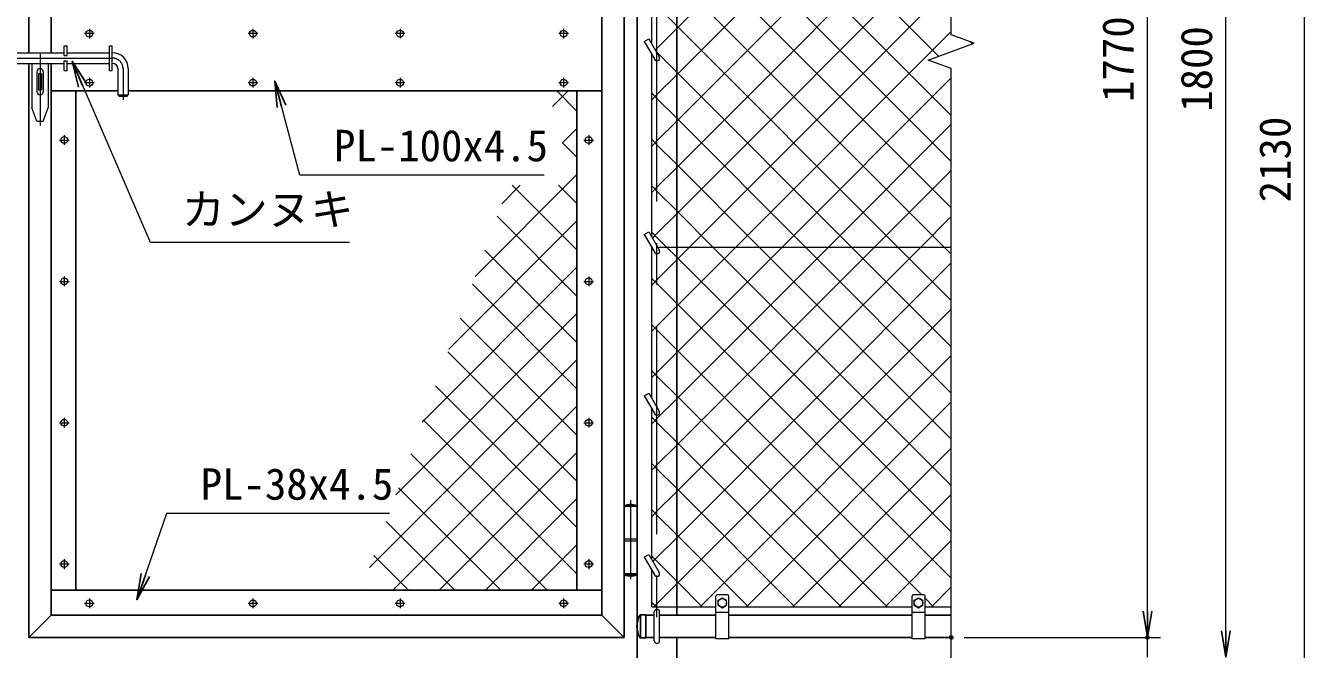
# Model space of a CAD drawing. Units: millimetres, scale not verified. Extents: x -4200 to 4200, y -2970 to 2970.
# Drawn here: x -2567 to -612, y -527 to 426 of the extents above; entities that cross this region are included whole.
import ezdxf
from ezdxf.enums import TextEntityAlignment as Align

# ---------------------------------------------------------------- set-up
doc = ezdxf.new("R2010")
doc.units = ezdxf.units.MM
doc.header["$LTSCALE"] = 10
doc.header["$PDMODE"] = 32
doc.header["$PDSIZE"] = 5
doc.linetypes.add('USER1', pattern=[50.8, 31.75, -6.35, 6.35, -6.35])
for name, color, linetype, lineweight in [('0-0_D-STR1', 1, 'Continuous', 25), ('0-2_D-STR3', 3, 'Continuous', 13), ('0-3_D-BMK', 2, 'USER1', 13), ('0-6_D-STR-TXT', 7, 'Continuous', 13), ('0-7_D-STR-DIM', 7, 'Continuous', 13), ('0-A_D-STR2', 7, 'Continuous', 13)]:
    doc.layers.add(name, color=color, linetype=linetype, lineweight=lineweight)
doc.layers.add('0-8_0', color=7, linetype='Continuous')
doc.layers.add('0-9_Defpoints', color=8, linetype='Continuous')
doc.styles.add('ＭＳ ゴシック', font='')
doc.styles.get('ＭＳ ゴシック').set_extended_font_data('MS Gothic')

# ---------------------------------------------------------------- blocks, each defined once
blk = doc.blocks.new('_Open')
at = {"layer": '0-8_0'}
blk.add_line((-10, 1.667), (0, 0), dxfattribs=at)
blk.add_lwpolyline([(-10, -1.667), (0, 0), (-10, 0)], dxfattribs=at)

msp = doc.modelspace()

# ---------------------------------------------------------------- linework, layer by layer
at = {"layer": '0-0_D-STR1'}
for p, q in [((-2561.8, 1261.37), (-2561.8, 384.37)), ((-1651.8, -508.63), (-1651.8, 1261.37)), ((-2527.8, 1227.37), (-2527.8, 384.37)), ((-1685.8, -474.63), (-1685.8, 1227.37)), ((-1571.3, -474.63), (-1571.3, 1227.37)), ((-2561.8, 368.37), (-2561.8, -508.63)), ((-2527.8, 368.37), (-2527.8, -474.63)), ((-2527.8, 326.37), (-2425.8, 326.37)), ((-2489.8, 326.37), (-2489.8, -436.63)), ((-2409.8, 326.37), (-1685.8, 326.37)), ((-1723.8, -436.63), (-1723.8, 326.37)), ((-2527.8, -436.63), (-1685.8, -436.63)), ((-2527.8, -474.63), (-2561.8, -508.63)), ((-2527.8, -474.63), (-1685.8, -474.63)), ((-1685.8, -474.63), (-1651.8, -508.63)), ((-1626.88, -474.13), (-1618.55, -474.13)), ((-1626.55, -509.13), (-1626.55, -474.13)), ((-1618.55, -509.13), (-1618.55, -474.13)), ((-1605.55, -474.63), (-1618.55, -474.63)), ((-1511.55, -474.63), (-1597.55, -474.63)), ((-1211.55, -474.63), (-1491.55, -474.63)), ((-1151.55, -474.63), (-1191.55, -474.63)), ((-2561.8, -508.63), (-1651.8, -508.63)), ((-1626.88, -509.13), (-1618.55, -509.13)), ((-1605.55, -508.63), (-1618.55, -508.63)), ((-1511.55, -508.63), (-1597.55, -508.63)), ((-1211.55, -508.63), (-1491.55, -508.63)), ((-1151.55, -508.63), (-1191.55, -508.63))]:
    msp.add_line(p, q, dxfattribs=at)
msp.add_lwpolyline([(-1631.8, 1277.37), (-1631.8, -843.63), (-1571.3, -843.63), (-1571.3, -508.63)], dxfattribs=at)
for centre, radius, start, end in [((-1596.32, -491.63), 35.72, 151.52136, 208.47864), ((-1626.88, -475.13), 1, 90, 147.70173), ((-1626.88, -508.13), 1, 212.29827, 270)]:
    msp.add_arc(centre, radius, start, end, dxfattribs=at)
at = {"layer": '0-2_D-STR3'}
for p, q in [((-1609.55, 398.22), (-1609.55, 677.22)), ((-2507.8, 380.37), (-2507.8, 395.37)), ((-2507.8, 395.37), (-2503.3, 395.37)), ((-2503.3, 380.37), (-2503.3, 395.37)), ((-2438.8, 357.37), (-2438.8, 395.37)), ((-2438.8, 395.37), (-2434.3, 395.37)), ((-2434.3, 357.37), (-2434.3, 395.37)), ((-1620.94, 401.96), (-1614.01, 405.96)), ((-1620.94, 401.96), (-1605.01, 374.37)), ((-1614.01, 405.96), (-1598.08, 378.37)), ((-2583.3, 384.37), (-2507.8, 384.37)), ((-2507.8, 380.37), (-2503.3, 380.37)), ((-2507.8, 357.37), (-2507.8, 372.37)), ((-2507.8, 372.37), (-2503.3, 372.37)), ((-2503.3, 384.37), (-2438.8, 384.37)), ((-2503.3, 357.37), (-2503.3, 372.37)), ((-2434.3, 384.37), (-2433.8, 384.37)), ((-1609.55, 103.22), (-1609.55, 382.22)), ((-2583.3, 368.37), (-2507.8, 368.37)), ((-2557.3, 368.37), (-2557.3, 300.37)), ((-2549.8, 355.37), (-2549.8, 325.37)), ((-2547.05, 352.87), (-2547.05, 327.87)), ((-2547.05, 352.87), (-2542.55, 352.87)), ((-2542.55, 352.87), (-2542.55, 327.87)), ((-2539.8, 355.37), (-2539.8, 325.37)), ((-2532.3, 368.37), (-2532.3, 300.37)), ((-2507.8, 357.37), (-2503.3, 357.37)), ((-2503.3, 368.37), (-2438.8, 368.37)), ((-2438.8, 357.37), (-2434.3, 357.37)), ((-2434.3, 368.37), (-2433.8, 368.37)), ((-2425.8, 360.37), (-2425.8, 320.37)), ((-2409.8, 360.37), (-2409.8, 320.37)), ((-2547.05, 327.87), (-2542.55, 327.87)), ((-2425.8, 320.37), (-2423.8, 318.37)), ((-2425.8, 320.37), (-2409.8, 320.37)), ((-2423.8, 318.37), (-2411.8, 318.37)), ((-2411.8, 318.37), (-2409.8, 320.37)), ((-2549.8, 280.37), (-2557.3, 300.37)), ((-2539.8, 280.37), (-2532.3, 300.37)), ((-2549.8, 280.37), (-2539.8, 280.37)), ((-1620.94, 106.96), (-1614.01, 110.96)), ((-1620.94, 106.96), (-1605.01, 79.37)), ((-1614.01, 110.96), (-1598.08, 83.37)), ((-1609.55, -143.28), (-1609.55, 87.22)), ((-1151.55, 87.37), (-1600.39, 87.37)), ((-1620.94, -139.54), (-1614.01, -135.54)), ((-1614.01, -135.54), (-1598.08, -163.13)), ((-1620.94, -139.54), (-1605.01, -167.13)), ((-1609.55, -389.78), (-1609.55, -159.28)), ((-1631.8, -308.63), (-1651.8, -308.63)), ((-1651.8, -308.63), (-1651.8, -411.63)), ((-1651.3, -307.13), (-1651.3, -308.63)), ((-1651.3, -307.13), (-1632.3, -307.13)), ((-1632.3, -307.13), (-1632.3, -308.63)), ((-1631.8, -308.63), (-1631.8, -411.63)), ((-1631.8, -358.63), (-1651.8, -358.63)), ((-1631.8, -361.63), (-1651.8, -361.63)), ((-1620.94, -386.04), (-1614.01, -382.04)), ((-1620.94, -386.04), (-1605.01, -413.63)), ((-1614.01, -382.04), (-1598.08, -409.63)), ((-1609.55, -461.63), (-1609.55, -405.78)), ((-1631.8, -411.63), (-1651.8, -411.63)), ((-1651.3, -411.63), (-1651.3, -413.13)), ((-1632.3, -413.13), (-1651.3, -413.13)), ((-1632.3, -411.63), (-1632.3, -413.13)), ((-1511.55, -510.63), (-1511.55, -445.63)), ((-1493.55, -443.63), (-1509.55, -443.63)), ((-1491.55, -510.63), (-1491.55, -445.63)), ((-1211.55, -510.63), (-1211.55, -445.63)), ((-1193.55, -443.63), (-1209.55, -443.63)), ((-1191.55, -510.63), (-1191.55, -445.63)), ((-1609.55, -461.63), (-1511.55, -461.63)), ((-1508.05, -459.37), (-1508.05, -451.89)), ((-1508.05, -459.37), (-1501.55, -463.13)), ((-1501.55, -463.13), (-1495.05, -459.37)), ((-1495.05, -459.37), (-1495.05, -451.89)), ((-1491.55, -461.63), (-1211.55, -461.63)), ((-1208.05, -459.37), (-1208.05, -451.89)), ((-1208.05, -459.37), (-1201.55, -463.13)), ((-1201.55, -463.13), (-1195.05, -459.37)), ((-1195.05, -459.37), (-1195.05, -451.89)), ((-1191.55, -461.63), (-1151.55, -461.63)), ((-1605.55, -513.63), (-1605.55, -469.63)), ((-1597.55, -513.63), (-1597.55, -469.63)), ((-1491.55, -470.63), (-1511.55, -470.63)), ((-1191.55, -470.63), (-1211.55, -470.63)), ((-1491.55, -510.63), (-1511.55, -510.63)), ((-1191.55, -510.63), (-1211.55, -510.63))]:
    msp.add_line(p, q, dxfattribs=at)
for points in [[(-1508.05, -451.89), (-1501.55, -448.13), (-1495.05, -451.89)], [(-1208.05, -451.89), (-1201.55, -448.13), (-1195.05, -451.89)]]:
    msp.add_lwpolyline(points, dxfattribs=at)
for centre, radius in [((-2469.3, 413.87), 5.25), ((-2219.3, 413.87), 5.25), ((-1994.3, 413.87), 5.25), ((-1744.3, 413.87), 5.25), ((-2469.3, 338.87), 5.25), ((-2219.3, 338.87), 5.25), ((-1994.3, 338.87), 5.25), ((-1744.3, 338.87), 5.25), ((-2507.8, 251.37), 5.25), ((-1705.8, 251.37), 5.25), ((-2507.8, 35.37), 5.25), ((-1705.8, 35.37), 5.25), ((-2507.8, -180.63), 5.25), ((-1705.8, -180.63), 5.25), ((-2507.8, -396.63), 5.25), ((-1705.8, -396.63), 5.25), ((-1501.55, -455.63), 6.49), ((-1201.55, -455.63), 6.49), ((-2469.3, -456.63), 5.25), ((-2219.3, -456.63), 5.25), ((-1994.3, -456.63), 5.25), ((-1744.3, -456.63), 5.25)]:
    msp.add_circle(centre, radius, dxfattribs=at)
for centre, radius, start, end in [((-2433.8, 360.37), 24, 0, 90), ((-1601.55, 376.37), 4, 210, 30), ((-2544.8, 355.37), 5, 0, 180), ((-2433.8, 360.37), 8, 0, 90), ((-2544.8, 325.37), 5, 180, 0), ((-1601.55, 81.37), 4, 210, 30), ((-1601.55, -165.13), 4, 210, 30), ((-1641.8, -336.47), 30.83, 72.05475, 107.94525), ((-1601.55, -411.63), 4, 210, 30), ((-1641.8, -383.8), 30.83, 252.05475, 287.94525), ((-1509.55, -445.63), 2, 90, 180), ((-1493.55, -445.63), 2, 0, 90), ((-1209.55, -445.63), 2, 90, 180), ((-1193.55, -445.63), 2, 0, 90), ((-1601.55, -469.63), 4, 0, 180), ((-1601.55, -513.63), 4, 180, 0)]:
    msp.add_arc(centre, radius, start, end, dxfattribs=at)
at = {"layer": '0-3_D-BMK'}
for p, q in [((-1601.55, -858.63), (-1601.55, 1301.37)), ((-2461.86, 413.87), (-2476.74, 413.87)), ((-2469.3, 421.31), (-2469.3, 406.43)), ((-2211.86, 413.87), (-2226.74, 413.87)), ((-2219.3, 421.31), (-2219.3, 406.43)), ((-1986.86, 413.87), (-2001.74, 413.87)), ((-1994.3, 421.31), (-1994.3, 406.43)), ((-1736.86, 413.87), (-1751.74, 413.87)), ((-1744.3, 421.31), (-1744.3, 406.43)), ((-2661.66, 376.37), (-2433.8, 376.37)), ((-2544.8, 382.37), (-2544.8, 273.36)), ((-2417.8, 360.37), (-2417.8, 312.55)), ((-2461.86, 338.87), (-2476.74, 338.87)), ((-2469.3, 346.31), (-2469.3, 331.43)), ((-2211.86, 338.87), (-2226.74, 338.87)), ((-2219.3, 346.31), (-2219.3, 331.43)), ((-1986.86, 338.87), (-2001.74, 338.87)), ((-1994.3, 346.31), (-1994.3, 331.43)), ((-1736.86, 338.87), (-1751.74, 338.87)), ((-1744.3, 346.31), (-1744.3, 331.43)), ((-2507.8, 258.81), (-2507.8, 243.93)), ((-1705.8, 258.81), (-1705.8, 243.93)), ((-2515.24, 251.37), (-2500.36, 251.37)), ((-1713.24, 251.37), (-1698.36, 251.37)), ((-2507.8, 42.81), (-2507.8, 27.93)), ((-1705.8, 42.81), (-1705.8, 27.93)), ((-2515.24, 35.37), (-2500.36, 35.37)), ((-1713.24, 35.37), (-1698.36, 35.37)), ((-2507.8, -173.19), (-2507.8, -188.07)), ((-1705.8, -173.19), (-1705.8, -188.07)), ((-2515.24, -180.63), (-2500.36, -180.63)), ((-1713.24, -180.63), (-1698.36, -180.63)), ((-1641.8, -298.93), (-1641.8, -419.36)), ((-2507.8, -389.19), (-2507.8, -404.07)), ((-1705.8, -389.19), (-1705.8, -404.07)), ((-2500.36, -396.63), (-2515.24, -396.63)), ((-1698.36, -396.63), (-1713.24, -396.63)), ((-2469.3, -449.19), (-2469.3, -464.07)), ((-2219.3, -449.19), (-2219.3, -464.07)), ((-1994.3, -449.19), (-1994.3, -464.07)), ((-1744.3, -449.19), (-1744.3, -464.07)), ((-2461.86, -456.63), (-2476.74, -456.63)), ((-2211.86, -456.63), (-2226.74, -456.63)), ((-1986.86, -456.63), (-2001.74, -456.63)), ((-1736.86, -456.63), (-1751.74, -456.63))]:
    msp.add_line(p, q, dxfattribs=at)
msp.add_arc((-2433.8, 360.37), 16, 0, 90, dxfattribs=at)
at = {"layer": '0-6_D-STR-TXT'}
for points in [[(-2071.83, 94.93), (-2375.8, 94.93), (-2494.74, 369.76)], [(-1774.21, 197.66), (-2147.72, 197.66), (-2185.32, 339.52)], [(-2010.5, -319.37), (-2351.53, -319.37), (-2396.07, -449.2)]]:
    msp.add_lwpolyline(points, dxfattribs=at)
at = {"layer": '0-7_D-STR-DIM'}
for p, q in [((-1151.55, 412.02), (-1151.55, 1324.37)), ((-611.55, -803.63), (-611.55, 1246.37)), ((-851.55, -468.63), (-851.55, 1221.37)), ((-731.55, -498.63), (-731.55, 1221.37)), ((-1116.31, 399.19), (-1151.55, 412.02)), ((-1186.78, 373.54), (-1116.31, 399.19)), ((-1151.55, 360.72), (-1186.78, 373.54)), ((-1151.55, -631.63), (-1151.55, 360.72)), ((-851.55, -468.63), (-851.55, -428.63)), ((-1131.55, -508.63), (-831.55, -508.63)), ((-1131.55, -508.63), (-831.55, -508.63)), ((-851.55, -538.63), (-851.55, -508.63))]:
    msp.add_line(p, q, dxfattribs=at)
at = {"layer": '0-9_Defpoints'}
for p in [(-1151.55, -508.63), (-851.55, -508.63)]:
    msp.add_point(p, dxfattribs=at)
at = {"layer": '0-A_D-STR2'}
for p, q in [((-1571.3, 350.94), (-1244.87, 677.37)), ((-1571.3, 280.23), (-1174.16, 677.37)), ((-1161.98, 87.37), (-1571.3, 496.68)), ((-1552.02, 87.37), (-1151.55, 487.84)), ((-1571.3, 425.97), (-1601.55, 456.22)), ((-1232.69, 87.37), (-1571.3, 425.97)), ((-1481.31, 87.37), (-1151.55, 417.13)), ((-1119.2, 398.14), (-1122.51, 401.45)), ((-1151.55, 359.77), (-1153.03, 361.25)), ((-1601.55, 320.69), (-1571.3, 350.94)), ((-1761.22, 302.43), (-1737.29, 326.37)), ((-1723.8, 295.63), (-1754.53, 326.37)), ((-1601.55, 314.8), (-1609.55, 322.8)), ((-1609.55, 312.69), (-1601.55, 320.69)), ((-1571.3, 284.55), (-1601.55, 314.8)), ((-1601.55, 249.98), (-1571.3, 280.23)), ((-1374.11, 87.37), (-1571.3, 284.55)), ((-1339.89, 87.37), (-1151.55, 275.71)), ((-1746.49, 246.45), (-1723.8, 269.15)), ((-1723.8, 224.92), (-1746.49, 247.61)), ((-1601.55, 244.09), (-1609.55, 252.09)), ((-1609.55, 241.98), (-1601.55, 249.98)), ((-1571.3, 213.84), (-1601.55, 244.09)), ((-1879.37, 42.86), (-1723.8, 198.44)), ((-1444.82, 87.37), (-1571.3, 213.84)), ((-1269.18, 87.37), (-1151.55, 205)), ((-1838.91, 154.04), (-1810.51, 182.43)), ((-1723.8, 83.5), (-1822.73, 182.43)), ((-1723.8, 154.21), (-1752.02, 182.43)), ((-1601.55, 173.38), (-1609.55, 181.38)), ((-1571.3, 143.13), (-1601.55, 173.38)), ((-1515.53, 87.37), (-1571.3, 143.13)), ((-1919.84, -68.31), (-1723.8, 127.73)), ((-1723.8, 12.79), (-1845.88, 134.87)), ((-1198.47, 87.37), (-1151.55, 134.29)), ((-1723.8, -57.93), (-1864.75, 83.03)), ((-1571.3, 68.09), (-1552.02, 87.37)), ((-1571.3, -2.62), (-1481.31, 87.37)), ((-1571.3, -144.04), (-1339.89, 87.37)), ((-1571.3, -214.75), (-1269.18, 87.37)), ((-1571.3, -285.46), (-1198.47, 87.37)), ((-1151.55, -276.62), (-1515.53, 87.37)), ((-1151.55, -205.91), (-1444.82, 87.37)), ((-1151.55, -135.2), (-1374.11, 87.37)), ((-1151.55, 6.22), (-1232.69, 87.37)), ((-1151.55, 76.93), (-1161.98, 87.37)), ((-1601.55, 37.84), (-1571.3, 68.09)), ((-1960.3, -179.49), (-1723.8, 57.02)), ((-1723.8, -128.64), (-1883.62, 31.19)), ((-1609.55, 29.84), (-1601.55, 37.84)), ((-2000.76, -290.66), (-1723.8, -13.69)), ((-1601.55, -32.87), (-1571.3, -2.62)), ((-1723.8, -199.35), (-1902.49, -20.65)), ((-1609.55, -40.87), (-1601.55, -32.87)), ((-1723.8, -270.06), (-1921.36, -72.5)), ((-1535.34, -461.63), (-1151.55, -77.84)), ((-2041.23, -401.84), (-1723.8, -84.41)), ((-1723.8, -340.77), (-1940.23, -124.34)), ((-2005.31, -436.63), (-1723.8, -155.12)), ((-1601.55, -174.29), (-1571.3, -144.04)), ((-1464.63, -461.63), (-1151.55, -148.55)), ((-1601.55, -180.18), (-1609.55, -172.18)), ((-1609.55, -182.29), (-1601.55, -174.29)), ((-1723.8, -411.48), (-1959.1, -176.18)), ((-1571.3, -210.43), (-1601.55, -180.18)), ((-1601.55, -245), (-1571.3, -214.75)), ((-1320.09, -461.63), (-1571.3, -210.43)), ((-1769.35, -436.63), (-1977.96, -228.02)), ((-1934.6, -436.63), (-1723.8, -225.83)), ((-1393.92, -461.63), (-1151.55, -219.26)), ((-1601.55, -250.89), (-1609.55, -242.89)), ((-1609.55, -253), (-1601.55, -245)), ((-1571.3, -281.14), (-1601.55, -250.89)), ((-1840.06, -436.63), (-1996.83, -279.86)), ((-1601.55, -315.71), (-1571.3, -285.46)), ((-1390.8, -461.63), (-1571.3, -281.14)), ((-1323.21, -461.63), (-1151.55, -289.97)), ((-1863.89, -436.63), (-1723.8, -296.54)), ((-1910.77, -436.63), (-2015.7, -331.7)), ((-1601.55, -321.6), (-1609.55, -313.6)), ((-1609.55, -323.71), (-1601.55, -315.71)), ((-1571.3, -351.85), (-1601.55, -321.6)), ((-1461.51, -461.63), (-1571.3, -351.85)), ((-1793.18, -436.63), (-1723.8, -367.25)), ((-1252.49, -461.63), (-1151.55, -360.68)), ((-1981.48, -436.63), (-2034.57, -383.55)), ((-2052.2, -436.63), (-2053.44, -435.39)), ((-1178.67, -461.63), (-1191.55, -448.75)), ((-1181.78, -461.63), (-1151.55, -431.39)), ((-1602.93, -461.63), (-1609.55, -455.02))]:
    msp.add_line(p, q, dxfattribs=at)
for points in [[(-1604.12, 388.82), (-1601.55, 391.4), (-1571.3, 421.65), (-1315.58, 677.37), (-1151.55, 841.4)], [(-1171.04, 379.27), (-1469.14, 677.37), (-1571.3, 779.52), (-1601.55, 809.77)], [(-1151.55, 289.06), (-1539.85, 677.37), (-1571.3, 708.81), (-1601.55, 739.06)], [(-1151.55, 218.35), (-1571.3, 638.1), (-1600.67, 667.48)], [(-1609.55, 171.27), (-1601.55, 179.27), (-1571.3, 209.52), (-1151.55, 629.27)], [(-1151.55, 147.64), (-1571.3, 567.39), (-1601.55, 597.64), (-1609.55, 605.64)], [(-1608.57, 101.53), (-1601.55, 108.56), (-1571.3, 138.81), (-1151.55, 558.56)], [(-1151.55, -64.49), (-1303.4, 87.37), (-1571.3, 355.26), (-1601.55, 385.51), (-1603.11, 387.07)], [(-1609.55, -111.58), (-1601.55, -103.58), (-1571.3, -73.33), (-1410.6, 87.37), (-1151.55, 346.42)], [(-1151.55, -347.33), (-1571.3, 72.42), (-1586.25, 87.37), (-1601.55, 102.67), (-1609.55, 110.67)], [(-1607.85, -392.72), (-1601.55, -386.42), (-1571.3, -356.17), (-1151.55, 63.58)], [(-1151.55, -418.04), (-1571.3, 1.71), (-1601.55, 31.96), (-1609.55, 39.96)], [(-1606.05, -461.63), (-1601.55, -457.13), (-1571.3, -426.88), (-1151.55, -7.13)], [(-1196.67, -443.63), (-1571.3, -69), (-1601.55, -38.75), (-1609.55, -30.75)], [(-1249.38, -461.63), (-1571.3, -139.71), (-1601.55, -109.46), (-1609.55, -101.46)], [(-1532.22, -461.63), (-1571.3, -422.56), (-1601.55, -392.31), (-1609.55, -384.31)]]:
    msp.add_lwpolyline(points, dxfattribs=at)

# ---------------------------------------------------------------- block references
at = {"layer": '0-6_D-STR-TXT', "xscale": 4, "yscale": 4}
for p, rotation in [((-2495.54, 371.6), 113.40164), ((-2185.84, 341.45), 104.84646), ((-2396.72, -451.09), 251.06303)]:
    msp.add_blockref('_Open', p, dxfattribs=dict(at, rotation=rotation))
at = {"layer": '0-7_D-STR-DIM', "xscale": 4, "yscale": 4, "rotation": 270}
for p in [(-851.55, -508.63), (-851.55, -508.63), (-731.55, -538.63)]:
    msp.add_blockref('_Open', p, dxfattribs=at)

# ---------------------------------------------------------------- texts
at = {"layer": '0-6_D-STR-TXT', "style": 'ＭＳ ゴシック'}
for s, p in [('PL-100x4.5', (-2095.27, 204.41)), ('カンヌキ', (-2327.92, 107.01)), ('PL-38x4.5', (-2299.08, -312.62))]:
    msp.add_text(s, height=48.09, dxfattribs=at).set_placement(p, align=Align.BOTTOM_LEFT)
at = {"layer": '0-7_D-STR-DIM', "style": 'ＭＳ ゴシック'}
for s, p in [('1770', (-858.29, 309.47)), ('1800', (-738.29, 294.47)), ('2130', (-618.29, 156.12))]:
    msp.add_text(s, height=48.09, rotation=90, dxfattribs=at).set_placement(p, align=Align.BOTTOM_LEFT)

doc.saveas('drawing.dxf')
